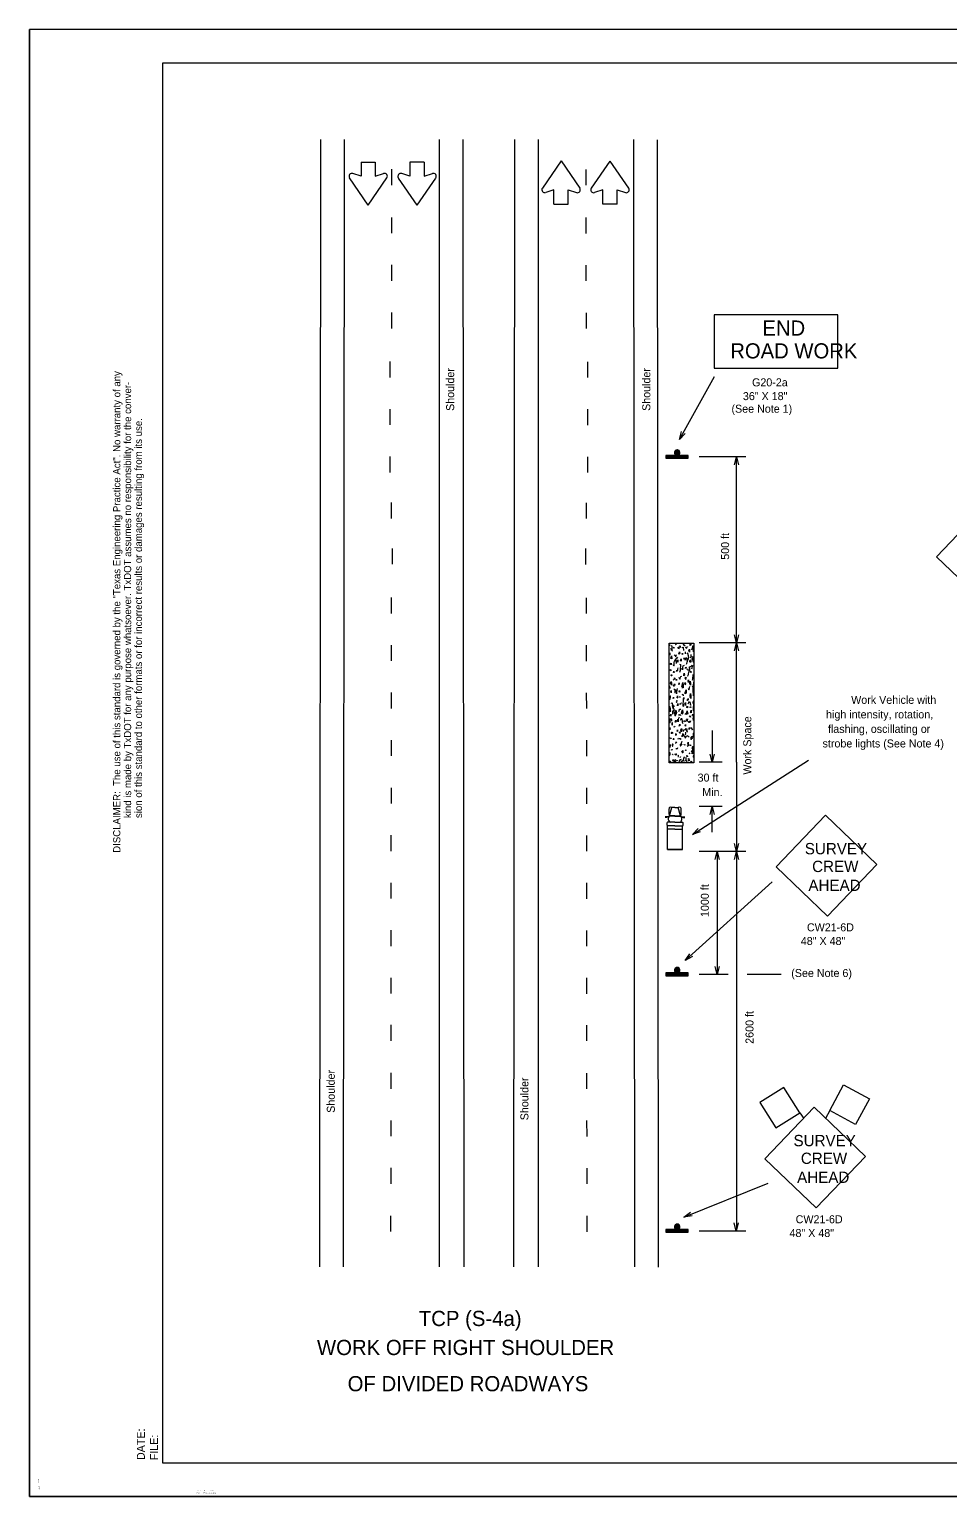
# Model space of a CAD drawing. Extents: x 0 to 29242, y 0 to 23092.
# Drawn here: x 0.17 to 13.98, y 0.18 to 22.18 of the extents above; entities that cross this region are included whole.
import ezdxf

# ---------------------------------------------------------------- set-up
doc = ezdxf.new("R2010")
doc.units = 0
for name, color, linetype in [('D_BATCH_PLOT', 7, 'Continuous'), ('D_SHEET_NUM_CODE', 7, 'Continuous'), ('D_SHEET_TXT_SUB_CODE', 7, 'Continuous'), ('Level 1', 7, 'Continuous')]:
    doc.layers.add(name, color=color, linetype=linetype)

msp = doc.modelspace()

# ---------------------------------------------------------------- linework, layer by layer
at = {"layer": 'D_BATCH_PLOT'}
msp.add_lwpolyline([(0.166, 0.178), (34.166, 0.178), (34.166, 22.178), (0.166, 22.178)], close=True, dxfattribs=at)
at = {"layer": 'Level 1'}
for p, q in [((0.166, 0.178), (0.166, 22.178)), ((34.166, 22.178), (0.166, 22.178)), ((4.519, 3.625), (4.533, 20.526)), ((4.875, 3.625), (4.889, 20.526)), ((6.315, 3.625), (6.315, 20.526)), ((6.685, 3.623), (6.671, 20.525)), ((7.43, 3.623), (7.443, 20.524)), ((7.799, 3.623), (7.799, 20.524)), ((9.24, 3.623), (9.226, 20.524)), ((9.596, 3.62), (9.582, 20.523)), ((5.138, 20.189), (5.352, 20.189)), ((5.138, 20.189), (5.138, 19.976)), ((5.352, 20.189), (5.352, 19.976)), ((6.085, 20.188), (5.871, 20.188)), ((5.871, 20.188), (5.871, 19.975)), ((6.085, 20.188), (6.085, 19.975)), ((8.137, 20.205), (7.857, 19.797)), ((8.137, 20.205), (8.416, 19.797)), ((8.869, 20.204), (8.59, 19.796)), ((8.869, 20.204), (9.149, 19.796)), ((5.245, 19.542), (4.965, 19.95)), ((5.138, 19.976), (5.014, 20.016)), ((5.245, 19.542), (5.525, 19.95)), ((5.352, 19.976), (5.476, 20.016)), ((5.978, 19.541), (5.698, 19.949)), ((5.871, 19.975), (5.747, 20.015)), ((5.978, 19.541), (6.258, 19.949)), ((6.085, 19.975), (6.209, 20.015)), ((8.03, 19.771), (7.906, 19.731)), ((8.03, 19.559), (8.03, 19.771)), ((8.243, 19.559), (8.243, 19.771)), ((8.243, 19.771), (8.367, 19.731)), ((8.762, 19.77), (8.638, 19.73)), ((8.762, 19.557), (8.762, 19.77)), ((8.976, 19.77), (9.1, 19.73)), ((8.976, 19.557), (8.976, 19.77)), ((8.03, 19.559), (8.243, 19.559)), ((8.976, 19.557), (8.762, 19.557)), ((9.911, 16.027), (10.438, 16.973)), ((9.866, 15.79), (9.708, 15.79)), ((9.708, 15.79), (9.708, 15.748)), ((9.708, 15.748), (10.042, 15.748)), ((10.042, 15.79), (9.888, 15.79)), ((10.042, 15.748), (10.042, 15.79)), ((10.905, 15.768), (10.207, 15.768)), ((10.734, 15.648), (10.764, 15.768)), ((10.764, 15.768), (10.794, 15.648)), ((10.764, 12.979), (10.764, 15.768)), ((10.764, 12.979), (10.734, 13.099)), ((10.794, 13.099), (10.764, 12.979)), ((10.905, 12.979), (10.207, 12.979)), ((10.734, 12.859), (10.764, 12.979)), ((10.764, 12.979), (10.794, 12.859)), ((10.764, 11.188), (10.764, 12.979)), ((10.403, 11.665), (10.403, 11.188)), ((10.403, 11.188), (10.373, 11.308)), ((10.433, 11.308), (10.403, 11.188)), ((10.104, 10.107), (11.846, 11.218)), ((10.549, 11.188), (10.207, 11.188)), ((10.764, 11.188), (10.764, 4.161)), ((9.75, 10.371), (9.695, 10.371)), ((9.75, 10.367), (9.695, 10.367)), ((9.723, 10.363), (9.695, 10.363)), ((9.762, 10.388), (9.796, 10.513)), ((9.844, 10.388), (9.762, 10.388)), ((9.844, 10.381), (9.762, 10.381)), ((9.844, 10.513), (9.796, 10.513)), ((9.844, 10.513), (9.893, 10.513)), ((9.844, 10.388), (9.927, 10.388)), ((9.844, 10.381), (9.927, 10.381)), ((9.927, 10.388), (9.893, 10.513)), ((9.939, 10.371), (9.994, 10.371)), ((9.939, 10.367), (9.994, 10.367)), ((9.966, 10.363), (9.994, 10.363)), ((10.549, 10.528), (10.207, 10.528)), ((10.373, 10.408), (10.403, 10.528)), ((10.403, 10.142), (10.403, 10.528)), ((10.403, 10.528), (10.433, 10.408)), ((9.844, 10.289), (9.73, 10.289)), ((9.73, 9.879), (9.73, 10.235)), ((9.844, 10.235), (9.73, 10.235)), ((9.844, 10.185), (9.73, 10.185)), ((9.844, 10.289), (9.959, 10.289)), ((9.844, 10.235), (9.959, 10.235)), ((9.844, 10.185), (9.959, 10.185)), ((9.959, 9.879), (9.959, 10.235)), ((10.764, 9.851), (10.734, 9.971)), ((10.794, 9.971), (10.764, 9.851)), ((9.959, 9.879), (9.73, 9.879)), ((9.73, 9.879), (9.959, 9.879)), ((10.905, 9.851), (10.207, 9.851)), ((10.447, 9.731), (10.477, 9.851)), ((10.477, 9.851), (10.507, 9.731)), ((10.477, 9.851), (10.477, 8.009)), ((10.734, 9.731), (10.764, 9.851)), ((10.764, 9.851), (10.794, 9.731)), ((9.996, 8.217), (11.303, 9.394)), ((9.866, 8.031), (9.708, 8.031)), ((9.708, 8.031), (9.708, 7.989)), ((9.708, 7.989), (10.042, 7.989)), ((10.042, 8.031), (9.888, 8.031)), ((10.042, 7.989), (10.042, 8.031)), ((10.641, 8.009), (10.207, 8.009)), ((10.477, 8.009), (10.447, 8.129)), ((10.507, 8.129), (10.477, 8.009)), ((11.435, 8.009), (10.928, 8.009)), ((12.167, 5.968), (12.101, 5.846)), ((11.716, 5.935), (11.774, 5.849)), ((9.978, 4.369), (11.241, 4.88)), ((9.866, 4.184), (9.708, 4.184)), ((9.708, 4.184), (9.708, 4.142)), ((10.042, 4.184), (9.888, 4.184)), ((10.042, 4.142), (10.042, 4.184)), ((10.763, 4.161), (10.733, 4.281)), ((10.793, 4.281), (10.763, 4.161)), ((9.708, 4.142), (10.042, 4.142)), ((10.905, 4.161), (10.207, 4.161)), ((34.166, 0.178), (0.166, 0.178))]:
    msp.add_line(p, q, dxfattribs=at)
for points in [[(2.166, 21.678), (33.666, 21.678), (33.666, 0.678), (2.166, 0.678)], [(10.431, 17.899), (10.431, 17.096), (12.284, 17.096), (12.284, 17.899)], [(14.537, 13.531), (15.277, 14.305), (14.505, 15.043), (13.765, 14.269)], [(9.757, 11.182), (9.757, 12.973), (10.126, 12.973), (10.126, 11.182)], [(12.131, 8.883), (12.871, 9.658), (12.099, 10.395), (11.359, 9.621)], [(11.358, 5.708), (11.716, 5.935), (11.475, 6.315), (11.116, 6.088)], [(12.552, 5.76), (12.163, 5.969), (12.371, 6.355), (12.76, 6.145)], [(11.962, 4.506), (12.702, 5.28), (11.93, 6.018), (11.19, 5.244)]]:
    msp.add_lwpolyline(points, close=True, dxfattribs=at)
for points in [[(5.599, 19.844), (5.599, 20.081)], [(8.515, 19.842), (8.515, 20.079)], [(5.6, 19.12), (5.6, 19.358)], [(8.515, 19.118), (8.514, 19.355)], [(5.599, 18.408), (5.599, 18.645)], [(8.515, 18.405), (8.515, 18.643)], [(5.598, 17.695), (5.599, 17.933)], [(8.516, 17.693), (8.516, 17.93)], [(5.575, 16.96), (5.575, 17.198)], [(8.539, 16.958), (8.539, 17.195)], [(5.575, 16.248), (5.575, 16.485)], [(8.54, 16.245), (8.54, 16.483)], [(9.995, 16.117), (9.911, 16.027), (9.943, 16.147)], [(9.907, 15.802), (9.837, 15.842)], [(9.911, 15.808), (9.839, 15.849)], [(9.915, 15.814), (9.843, 15.856)], [(9.917, 15.821), (9.849, 15.861)], [(9.918, 15.83), (9.855, 15.866)], [(9.917, 15.839), (9.863, 15.87)], [(9.914, 15.849), (9.875, 15.872)], [(5.574, 15.535), (5.574, 15.773)], [(8.54, 15.533), (8.54, 15.77)], [(9.774, 15.748), (9.708, 15.787)], [(9.759, 15.748), (9.708, 15.778)], [(9.744, 15.748), (9.708, 15.769)], [(9.73, 15.748), (9.708, 15.761)], [(9.715, 15.748), (9.708, 15.752)], [(9.789, 15.748), (9.717, 15.79)], [(9.804, 15.748), (9.732, 15.79)], [(9.819, 15.748), (9.747, 15.79)], [(9.834, 15.748), (9.762, 15.79)], [(9.849, 15.748), (9.777, 15.79)], [(9.864, 15.748), (9.792, 15.79)], [(9.879, 15.748), (9.807, 15.79)], [(9.894, 15.748), (9.822, 15.79)], [(9.901, 15.796), (9.835, 15.834)], [(9.893, 15.792), (9.835, 15.826)], [(9.909, 15.748), (9.837, 15.79)], [(9.954, 15.748), (9.838, 15.816)], [(9.939, 15.748), (9.846, 15.802)], [(9.924, 15.748), (9.852, 15.79)], [(9.969, 15.748), (9.897, 15.79)], [(9.984, 15.748), (9.912, 15.79)], [(9.999, 15.748), (9.927, 15.79)], [(10.014, 15.748), (9.942, 15.79)], [(10.029, 15.748), (9.956, 15.79)], [(10.042, 15.75), (9.972, 15.79)], [(10.042, 15.758), (9.986, 15.79)], [(10.042, 15.767), (10.002, 15.79)], [(10.042, 15.775), (10.016, 15.79)], [(10.042, 15.784), (10.031, 15.79)], [(5.596, 14.845), (5.596, 15.083)], [(8.518, 14.843), (8.518, 15.08)], [(5.608, 14.158), (5.609, 14.395)], [(8.506, 14.156), (8.506, 14.393)], [(5.595, 13.42), (5.595, 13.658)], [(8.519, 13.418), (8.519, 13.655)], [(5.594, 12.708), (5.595, 12.945)], [(8.52, 12.705), (8.52, 12.943)], [(9.756, 12.777), (9.758, 12.788), (9.761, 12.802), (9.761, 12.804), (9.763, 12.828), (9.765, 12.822), (9.765, 12.802), (9.77, 12.817), (9.771, 12.828)], [(9.758, 12.944), (9.765, 12.935), (9.767, 12.948), (9.767, 12.955), (9.762, 12.951)], [(9.777, 12.757), (9.788, 12.766), (9.792, 12.784), (9.795, 12.739), (9.783, 12.746), (9.777, 12.751)], [(9.779, 12.884), (9.785, 12.897), (9.786, 12.864)], [(9.808, 12.857), (9.804, 12.873), (9.802, 12.891), (9.802, 12.924), (9.802, 12.931), (9.788, 12.933)], [(9.815, 12.65), (9.822, 12.646), (9.828, 12.637), (9.831, 12.65), (9.831, 12.684), (9.836, 12.706), (9.842, 12.713), (9.878, 12.753), (9.878, 12.751), (9.889, 12.764)], [(9.818, 12.904), (9.829, 12.913), (9.833, 12.899), (9.822, 12.904)], [(9.831, 12.791), (9.84, 12.799), (9.851, 12.777), (9.863, 12.779), (9.869, 12.799)], [(9.854, 12.971), (9.854, 12.955), (9.857, 12.955), (9.859, 12.957), (9.861, 12.964), (9.869, 12.962), (9.871, 12.971)], [(9.882, 12.904), (9.896, 12.917), (9.9, 12.899), (9.903, 12.891), (9.912, 12.919), (9.92, 12.937), (9.922, 12.926), (9.927, 12.911)], [(9.907, 12.819), (9.914, 12.844), (9.916, 12.824), (9.909, 12.806), (9.904, 12.817), (9.903, 12.819)], [(9.954, 12.813), (9.958, 12.824), (9.959, 12.806), (9.952, 12.81), (9.952, 12.813)], [(9.956, 12.899), (9.967, 12.917), (9.972, 12.866)], [(9.967, 12.971), (9.972, 12.951), (9.974, 12.955), (9.981, 12.937), (9.984, 12.944), (9.989, 12.937), (9.998, 12.951)], [(9.996, 12.837), (10.001, 12.817), (10.004, 12.839), (10.001, 12.846)], [(10.008, 12.906), (10.011, 12.919), (10.013, 12.904), (10.015, 12.893), (10.024, 12.913), (10.031, 12.919), (10.035, 12.917)], [(10.019, 12.659), (10.024, 12.67), (10.028, 12.69), (10.037, 12.724), (10.046, 12.739), (10.053, 12.759), (10.047, 12.786), (10.035, 12.819), (10.028, 12.83)], [(10.052, 12.859), (10.062, 12.884), (10.06, 12.839), (10.053, 12.859)], [(10.067, 12.975), (10.068, 12.955), (10.072, 12.942), (10.077, 12.951), (10.083, 12.948), (10.085, 12.948), (10.088, 12.962)], [(10.075, 12.757), (10.085, 12.773), (10.087, 12.791), (10.089, 12.806)], [(10.095, 12.877), (10.105, 12.904), (10.113, 12.926), (10.116, 12.94), (10.115, 12.871), (10.118, 12.844)], [(10.103, 12.759), (10.109, 12.777), (10.109, 12.726), (10.104, 12.719), (10.102, 12.744), (10.104, 12.753)], [(9.77, 12.564), (9.773, 12.579), (9.777, 12.577), (9.785, 12.559)], [(9.779, 12.67), (9.788, 12.677), (9.79, 12.657), (9.779, 12.657), (9.777, 12.67)], [(9.821, 12.533), (9.829, 12.553), (9.83, 12.537), (9.821, 12.537)], [(9.856, 12.704), (9.858, 12.724), (9.862, 12.67)], [(9.865, 12.551), (9.874, 12.57), (9.88, 12.553), (9.885, 12.573), (9.887, 12.584), (9.891, 12.606)], [(9.876, 12.697), (9.885, 12.726), (9.889, 12.697), (9.885, 12.69), (9.878, 12.699)], [(9.91, 12.659), (9.925, 12.653), (9.925, 12.626), (9.921, 12.604), (9.921, 12.564), (9.916, 12.55), (9.911, 12.533)], [(9.925, 12.711), (9.939, 12.739), (9.937, 12.706), (9.929, 12.713)], [(9.937, 12.584), (9.947, 12.597), (9.95, 12.586), (9.965, 12.586), (9.963, 12.597), (9.961, 12.613), (9.968, 12.633), (9.988, 12.644)], [(9.978, 12.733), (9.984, 12.753), (9.99, 12.731), (9.993, 12.724), (9.999, 12.724), (10.005, 12.739), (10.008, 12.757), (10.02, 12.757), (10.023, 12.726), (10.022, 12.713)], [(10.001, 12.597), (10.005, 12.613), (10.013, 12.61), (10.008, 12.597), (10.003, 12.604)], [(10.026, 12.579), (10.032, 12.593), (10.041, 12.566)], [(10.033, 12.486), (10.035, 12.486), (10.046, 12.506), (10.047, 12.513), (10.058, 12.553), (10.066, 12.564), (10.068, 12.586), (10.062, 12.619), (10.075, 12.624), (10.091, 12.633), (10.102, 12.646)], [(10.066, 12.699), (10.071, 12.719), (10.077, 12.726), (10.082, 12.699), (10.071, 12.686), (10.068, 12.693)], [(10.073, 12.697), (10.067, 12.706), (10.07, 12.719), (10.077, 12.717), (10.082, 12.704), (10.071, 12.699)], [(10.075, 12.539), (10.084, 12.553), (10.087, 12.537), (10.077, 12.539)], [(10.096, 12.591), (10.103, 12.604), (10.106, 12.626), (10.116, 12.646)], [(10.127, 12.748), (10.115, 12.735), (10.113, 12.704), (10.119, 12.688), (10.124, 12.715)], [(9.758, 12.337), (9.762, 12.324), (9.765, 12.308), (9.768, 12.317), (9.769, 12.31), (9.767, 12.295), (9.762, 12.308), (9.759, 12.31), (9.758, 12.301)], [(9.777, 12.379), (9.785, 12.399), (9.791, 12.373), (9.79, 12.344), (9.775, 12.373)], [(9.779, 12.37), (9.784, 12.379), (9.786, 12.364), (9.784, 12.37), (9.78, 12.373)], [(9.786, 12.484), (9.792, 12.504), (9.795, 12.486), (9.788, 12.486), (9.786, 12.486)], [(9.819, 12.426), (9.831, 12.433), (9.835, 12.439), (9.836, 12.444), (9.838, 12.453), (9.84, 12.45), (9.842, 12.433)], [(9.82, 12.339), (9.821, 12.35), (9.824, 12.346), (9.829, 12.33), (9.83, 12.326), (9.839, 12.364), (9.845, 12.346)], [(9.86, 12.419), (9.868, 12.437), (9.869, 12.419), (9.865, 12.413), (9.863, 12.424)], [(9.901, 12.357), (9.907, 12.379), (9.909, 12.357), (9.901, 12.359)], [(9.905, 12.45), (9.909, 12.459), (9.912, 12.45), (9.916, 12.433), (9.922, 12.446), (9.927, 12.464), (9.932, 12.477), (9.945, 12.479)], [(9.946, 12.324), (9.95, 12.346), (9.961, 12.386), (9.969, 12.344), (9.966, 12.304), (9.946, 12.306)], [(9.956, 12.33), (9.958, 12.346), (9.959, 12.35), (9.963, 12.339), (9.961, 12.319), (9.949, 12.324), (9.956, 12.337)], [(9.981, 12.513), (9.984, 12.526), (9.988, 12.493), (9.975, 12.484), (9.976, 12.504), (9.984, 12.517)], [(9.99, 12.359), (9.999, 12.384), (10.003, 12.364), (9.994, 12.35)], [(9.994, 12.45), (9.997, 12.446), (10.008, 12.43), (10.011, 12.45), (10.011, 12.466), (10.006, 12.457), (9.999, 12.457), (9.992, 12.459)], [(10.042, 12.411), (10.046, 12.426), (10.047, 12.413), (10.047, 12.386), (10.041, 12.404)], [(10.042, 12.286), (10.046, 12.29), (10.052, 12.277), (10.055, 12.29), (10.062, 12.304), (10.067, 12.324)], [(10.067, 12.37), (10.071, 12.404), (10.077, 12.373), (10.079, 12.346), (10.066, 12.364)], [(10.1, 12.424), (10.104, 12.419), (10.112, 12.439), (10.112, 12.457), (10.115, 12.484), (10.118, 12.504)], [(10.102, 12.319), (10.109, 12.33), (10.112, 12.306), (10.112, 12.277), (10.112, 12.25), (10.114, 12.217), (10.118, 12.186)], [(10.127, 12.368), (10.124, 12.39), (10.12, 12.375), (10.118, 12.355), (10.118, 12.33), (10.119, 12.301), (10.12, 12.264)], [(5.594, 11.995), (5.594, 12.233)], [(8.521, 11.993), (8.52, 12.23)], [(9.765, 12.144), (9.768, 12.137), (9.77, 12.13), (9.774, 12.139), (9.775, 12.166), (9.775, 12.184), (9.782, 12.184), (9.783, 12.186)], [(9.783, 12.244), (9.788, 12.264), (9.788, 12.23), (9.782, 12.25)], [(9.817, 12.144), (9.821, 12.166), (9.824, 12.144), (9.818, 12.15)], [(9.829, 12.284), (9.835, 12.286), (9.842, 12.284), (9.845, 12.273), (9.84, 12.266), (9.84, 12.239), (9.848, 12.232), (9.854, 12.253), (9.866, 12.277)], [(9.86, 12.093), (9.867, 12.084), (9.871, 12.09), (9.875, 12.11), (9.874, 12.117), (9.862, 12.099)], [(9.865, 12.257), (9.866, 12.217), (9.884, 12.297)], [(9.877, 12.153), (9.881, 12.186), (9.884, 12.153), (9.871, 12.15)], [(9.907, 12.244), (9.913, 12.266), (9.916, 12.239), (9.905, 12.244)], [(9.913, 12.164), (9.918, 12.177), (9.921, 12.164), (9.911, 12.166)], [(9.954, 12.204), (9.963, 12.21), (9.967, 12.184)], [(9.966, 12.037), (9.974, 12.026), (9.975, 12.05), (9.97, 12.05), (9.967, 12.032), (9.97, 12.139), (9.976, 12.159), (9.978, 12.137), (9.97, 12.139)], [(9.999, 12.232), (10.01, 12.273), (10.014, 12.224), (9.999, 12.213), (9.999, 12.239)], [(10.026, 12.117), (10.033, 12.126), (10.04, 12.144), (10.04, 12.124), (10.03, 12.117), (10.026, 12.126)], [(10.073, 12.184), (10.076, 12.219), (10.08, 12.186), (10.082, 12.146), (10.073, 12.166), (10.079, 12.192)], [(10.127, 12.113), (10.113, 12.092), (10.111, 12.072), (10.116, 12.077), (10.124, 12.09), (10.123, 12.07), (10.122, 12.05), (10.118, 12.006), (10.116, 11.983), (10.118, 11.97), (10.12, 11.959), (10.122, 11.997), (10.122, 12.012)], [(9.759, 12.032), (9.766, 12.019), (9.77, 11.986), (9.774, 11.957), (9.772, 11.944)], [(9.777, 11.884), (9.782, 11.91), (9.784, 11.886), (9.777, 11.877)], [(9.793, 12.07), (9.797, 12.084), (9.804, 12.072), (9.804, 12.059), (9.806, 12.059), (9.806, 12.046), (9.804, 12.032), (9.813, 12.037), (9.819, 12.044), (9.824, 12.037), (9.838, 12.032)], [(9.803, 11.959), (9.808, 11.939), (9.806, 11.917), (9.806, 11.912), (9.817, 11.932), (9.824, 11.964), (9.837, 11.979)], [(9.811, 12.006), (9.818, 12.024), (9.821, 11.986), (9.811, 12.006)], [(9.839, 11.924), (9.849, 11.953), (9.858, 11.97), (9.867, 11.937), (9.855, 11.904), (9.836, 11.879)], [(9.839, 11.91), (9.846, 11.924), (9.854, 11.95), (9.857, 11.944), (9.86, 11.932), (9.86, 11.926), (9.847, 11.912), (9.844, 11.906), (9.838, 11.899)], [(9.881, 12.037), (9.888, 12.068), (9.891, 12.041), (9.886, 12.044)], [(9.898, 11.959), (9.905, 11.952), (9.911, 11.983), (9.922, 11.983), (9.93, 11.983)], [(9.9, 11.892), (9.91, 11.906), (9.921, 11.904), (9.925, 11.892)], [(9.913, 12.064), (9.927, 12.064), (9.934, 12.064), (9.936, 12.079), (9.941, 12.077)], [(9.952, 11.953), (9.958, 11.973), (9.961, 11.932), (9.945, 11.91), (9.941, 11.924), (9.954, 11.966)], [(9.948, 11.93), (9.952, 11.946), (9.952, 11.95), (9.954, 11.95), (9.955, 11.939), (9.955, 11.937), (9.952, 11.939)], [(9.994, 12.064), (10.002, 12.084), (10.004, 12.039), (9.996, 12.064)], [(10.021, 11.937), (10.026, 11.959), (10.032, 11.932), (10.035, 11.917), (10.008, 11.906), (9.999, 11.91), (10.017, 11.932)], [(10.013, 11.912), (10.017, 11.926), (10.023, 11.932), (10.024, 11.932), (10.028, 11.93)], [(10.024, 12.017), (10.031, 12.03), (10.032, 12.006), (10.023, 12.01), (10.026, 12.03)], [(10.044, 12.064), (10.05, 12.086), (10.053, 12.093), (10.062, 12.099), (10.07, 12.077), (10.073, 12.066), (10.079, 12.052), (10.086, 12.052)], [(10.064, 11.87), (10.073, 11.884), (10.076, 11.866), (10.069, 11.872)], [(10.071, 12.006), (10.075, 12.024), (10.082, 12.01)], [(10.082, 11.946), (10.087, 11.97), (10.088, 11.952), (10.089, 11.932), (10.076, 11.944)], [(10.1, 11.892), (10.109, 11.912), (10.114, 11.886), (10.118, 11.884), (10.118, 11.852), (10.109, 11.846), (10.114, 11.817)], [(9.756, 11.784), (9.762, 11.775), (9.765, 11.815), (9.772, 11.784), (9.77, 11.808), (9.767, 11.843), (9.759, 11.81), (9.758, 11.795)], [(9.763, 11.69), (9.768, 11.712), (9.77, 11.679), (9.763, 11.69)], [(9.779, 11.823), (9.786, 11.843), (9.793, 11.826), (9.793, 11.806)], [(9.801, 11.746), (9.802, 11.757), (9.803, 11.75), (9.806, 11.746), (9.809, 11.784), (9.798, 11.777), (9.797, 11.772), (9.797, 11.757), (9.797, 11.752)], [(9.833, 11.717), (9.836, 11.73), (9.849, 11.719)], [(9.846, 11.79), (9.855, 11.819), (9.859, 11.803), (9.859, 11.79), (9.851, 11.79)], [(9.876, 11.657), (9.88, 11.677), (9.883, 11.65), (9.874, 11.659)], [(9.88, 11.801), (9.887, 11.837), (9.892, 11.815), (9.893, 11.797), (9.899, 11.83), (9.9, 11.848), (9.91, 11.868)], [(9.909, 11.732), (9.916, 11.759), (9.92, 11.739), (9.911, 11.744)], [(9.925, 11.819), (9.936, 11.839), (9.941, 11.852), (9.946, 11.83), (9.95, 11.806), (9.954, 11.79), (9.96, 11.77)], [(9.934, 11.666), (9.939, 11.692), (9.947, 11.69), (9.949, 11.67), (9.939, 11.646), (9.937, 11.657), (9.934, 11.666)], [(9.94, 11.666), (9.943, 11.677), (9.943, 11.67), (9.943, 11.663), (9.938, 11.666)], [(9.972, 11.65), (9.979, 11.677), (10.001, 11.679), (10.013, 11.697), (10.022, 11.679), (10.028, 11.677)], [(9.975, 11.799), (9.981, 11.817), (9.99, 11.81), (9.995, 11.797)], [(9.998, 11.737), (10.002, 11.757), (10, 11.728), (9.998, 11.735), (9.998, 11.737)], [(10.021, 11.823), (10.03, 11.839), (10.029, 11.817), (10.026, 11.803), (10.017, 11.819), (10.019, 11.83)], [(10.017, 11.659), (10.021, 11.67), (10.026, 11.639), (10.026, 11.643), (10.019, 11.657)], [(10.037, 11.797), (10.041, 11.799), (10.048, 11.79), (10.051, 11.786), (10.055, 11.799), (10.057, 11.806), (10.064, 11.799), (10.068, 11.792), (10.075, 11.797), (10.078, 11.81), (10.079, 11.806), (10.082, 11.799)], [(10.056, 11.688), (10.063, 11.71), (10.059, 11.681), (10.053, 11.688)], [(10.084, 11.697), (10.089, 11.71), (10.093, 11.704), (10.096, 11.69), (10.102, 11.677), (10.111, 11.686)], [(5.593, 11.283), (5.593, 11.52)], [(8.521, 11.28), (8.521, 11.518)], [(9.762, 11.437), (9.77, 11.457), (9.773, 11.443), (9.765, 11.41), (9.764, 11.423)], [(9.773, 11.55), (9.779, 11.559), (9.786, 11.539), (9.774, 11.552)], [(9.785, 11.643), (9.79, 11.63), (9.793, 11.617), (9.797, 11.637), (9.801, 11.646), (9.809, 11.632), (9.819, 11.63)], [(9.82, 11.439), (9.812, 11.459), (9.806, 11.459), (9.801, 11.45), (9.8, 11.439), (9.809, 11.43), (9.812, 11.432)], [(9.824, 11.55), (9.829, 11.532), (9.817, 11.532), (9.828, 11.552)], [(9.855, 11.472), (9.862, 11.497), (9.867, 11.483), (9.855, 11.479)], [(9.857, 11.59), (9.857, 11.621), (9.862, 11.608), (9.864, 11.595), (9.857, 11.595)], [(9.892, 11.537), (9.898, 11.55), (9.909, 11.546), (9.923, 11.543), (9.934, 11.532)], [(9.913, 11.63), (9.919, 11.646), (9.923, 11.623), (9.913, 11.626)], [(9.918, 11.457), (9.921, 11.452), (9.925, 11.437), (9.931, 11.437), (9.938, 11.466), (9.95, 11.503)], [(9.932, 11.457), (9.943, 11.452), (9.952, 11.459)], [(9.945, 11.577), (9.952, 11.59), (9.954, 11.586), (9.961, 11.603), (9.96, 11.619), (9.967, 11.61), (9.97, 11.59), (9.966, 11.577), (9.955, 11.579)], [(9.977, 11.45), (9.984, 11.457), (9.994, 11.45), (9.996, 11.443), (9.999, 11.457)], [(9.981, 11.586), (9.99, 11.57), (9.999, 11.552), (10.013, 11.572), (10.022, 11.59), (10.041, 11.579), (10.059, 11.572)], [(9.995, 11.612), (10.001, 11.599), (10.006, 11.63), (10.004, 11.632), (9.995, 11.63)], [(10.035, 11.457), (10.041, 11.49), (10.048, 11.439), (10.029, 11.426)], [(10.073, 11.443), (10.075, 11.452), (10.078, 11.437), (10.07, 11.446)], [(10.082, 11.543), (10.087, 11.526), (10.093, 11.543), (10.095, 11.559), (10.1, 11.539), (10.103, 11.539), (10.105, 11.57), (10.093, 11.572), (10.084, 11.559), (10.082, 11.546)], [(10.086, 11.543), (10.094, 11.559), (10.102, 11.563)], [(10.126, 11.614), (10.122, 11.623), (10.115, 11.61), (10.115, 11.581), (10.115, 11.575), (10.119, 11.581), (10.122, 11.568), (10.124, 11.557)], [(9.762, 11.312), (9.762, 11.292), (9.772, 11.306), (9.772, 11.337), (9.764, 11.326)], [(9.79, 11.372), (9.799, 11.386), (9.801, 11.377), (9.79, 11.37)], [(9.801, 11.306), (9.808, 11.312), (9.812, 11.306), (9.815, 11.306)], [(9.813, 11.206), (9.818, 11.23), (9.827, 11.203), (9.817, 11.206)], [(9.834, 11.188), (9.837, 11.197), (9.839, 11.221), (9.843, 11.23), (9.85, 11.217), (9.848, 11.21), (9.848, 11.203), (9.854, 11.201), (9.852, 11.19)], [(9.848, 11.306), (9.854, 11.319), (9.86, 11.303), (9.856, 11.29), (9.851, 11.306), (9.851, 11.312)], [(9.857, 11.397), (9.862, 11.397), (9.871, 11.392), (9.882, 11.397), (9.889, 11.41)], [(9.886, 11.277), (9.895, 11.277), (9.898, 11.283), (9.898, 11.292), (9.892, 11.297), (9.889, 11.292)], [(9.907, 11.183), (9.913, 11.208), (9.917, 11.214), (9.916, 11.217), (9.927, 11.23), (9.942, 11.237)], [(9.919, 11.259), (9.925, 11.272), (9.934, 11.266)], [(9.931, 11.203), (9.948, 11.203), (9.954, 11.217), (9.966, 11.206), (9.972, 11.217), (9.979, 11.252), (9.99, 11.272)], [(9.945, 11.339), (9.952, 11.357), (9.96, 11.366), (9.963, 11.357), (9.963, 11.332), (9.952, 11.332)], [(9.952, 11.343), (9.957, 11.357), (9.96, 11.35), (9.954, 11.346)], [(9.999, 11.366), (10.008, 11.377), (10.01, 11.363), (10.001, 11.37)], [(10.026, 11.188), (10.023, 11.197), (10.018, 11.203), (10.012, 11.221), (10.01, 11.243), (10.01, 11.261)], [(10.019, 11.286), (10.026, 11.292), (10.031, 11.272), (10.02, 11.286)], [(10.044, 11.23), (10.052, 11.246), (10.056, 11.21), (10.037, 11.21)], [(10.066, 11.31), (10.062, 11.323), (10.066, 11.33)], [(10.094, 11.339), (10.104, 11.366), (10.107, 11.332), (10.107, 11.317), (10.094, 11.326)], [(10.095, 11.403), (10.106, 11.39), (10.109, 11.372), (10.116, 11.406), (10.114, 11.419), (10.105, 11.419), (10.103, 11.417), (10.097, 11.41)], [(10.104, 11.339), (10.1, 11.346), (10.1, 11.339)], [(10.127, 11.29), (10.115, 11.286), (10.114, 11.27), (10.121, 11.266), (10.121, 11.277)], [(9.761, 11.203), (9.77, 11.203), (9.775, 11.199), (9.777, 11.197)], [(9.867, 11.21), (9.875, 11.219), (9.882, 11.21)], [(9.988, 11.21), (9.992, 11.212), (9.996, 11.206)], [(10.079, 11.197), (10.085, 11.203), (10.093, 11.192), (10.103, 11.206)], [(5.593, 10.57), (5.593, 10.808)], [(8.522, 10.568), (8.521, 10.805)], [(10.221, 10.147), (10.104, 10.107), (10.189, 10.197)], [(5.592, 9.858), (5.592, 10.095)], [(8.522, 9.855), (8.522, 10.093)], [(5.592, 9.145), (5.592, 9.383)], [(8.523, 9.143), (8.523, 9.38)], [(5.591, 8.433), (5.591, 8.67)], [(8.523, 8.43), (8.523, 8.668)], [(10.105, 8.275), (9.996, 8.217), (10.065, 8.319)], [(5.59, 7.72), (5.591, 7.958)], [(8.524, 7.718), (8.524, 7.955)], [(9.774, 7.989), (9.708, 8.028)], [(9.759, 7.989), (9.708, 8.019)], [(9.744, 7.989), (9.708, 8.01)], [(9.73, 7.989), (9.708, 8.002)], [(9.715, 7.989), (9.708, 7.993)], [(9.789, 7.989), (9.717, 8.031)], [(9.804, 7.989), (9.732, 8.031)], [(9.819, 7.989), (9.747, 8.031)], [(9.834, 7.989), (9.762, 8.031)], [(9.849, 7.989), (9.777, 8.031)], [(9.864, 7.989), (9.792, 8.031)], [(9.879, 7.989), (9.807, 8.031)], [(9.894, 7.989), (9.822, 8.031)], [(9.901, 8.037), (9.835, 8.075)], [(9.893, 8.033), (9.835, 8.067)], [(9.907, 8.043), (9.837, 8.083)], [(9.909, 7.989), (9.837, 8.031)], [(9.954, 7.989), (9.838, 8.057)], [(9.911, 8.049), (9.839, 8.09)], [(9.915, 8.055), (9.843, 8.097)], [(9.939, 7.989), (9.846, 8.043)], [(9.917, 8.062), (9.849, 8.102)], [(9.924, 7.989), (9.852, 8.031)], [(9.918, 8.071), (9.855, 8.107)], [(9.917, 8.08), (9.863, 8.111)], [(9.914, 8.09), (9.875, 8.113)], [(9.969, 7.989), (9.897, 8.031)], [(9.984, 7.989), (9.912, 8.031)], [(9.999, 7.989), (9.927, 8.031)], [(10.014, 7.989), (9.942, 8.031)], [(10.029, 7.989), (9.956, 8.031)], [(10.042, 7.991), (9.972, 8.031)], [(10.042, 7.999), (9.986, 8.031)], [(10.042, 8.008), (10.002, 8.031)], [(10.042, 8.016), (10.016, 8.031)], [(10.042, 8.025), (10.031, 8.031)], [(5.59, 7.013), (5.591, 7.25)], [(8.524, 7.01), (8.524, 7.248)], [(5.589, 6.295), (5.589, 6.533)], [(8.525, 6.293), (8.525, 6.53)], [(5.589, 5.583), (5.589, 5.82)], [(8.526, 5.58), (8.525, 5.818)], [(5.588, 4.87), (5.588, 5.108)], [(8.526, 4.868), (8.526, 5.105)], [(10.1, 4.387), (9.978, 4.369), (10.078, 4.442)], [(5.587, 4.152), (5.587, 4.39)], [(8.527, 4.15), (8.527, 4.387)], [(9.774, 4.142), (9.708, 4.18)], [(9.789, 4.142), (9.717, 4.184)], [(9.804, 4.142), (9.732, 4.184)], [(9.819, 4.142), (9.747, 4.184)], [(9.834, 4.142), (9.762, 4.184)], [(9.849, 4.142), (9.777, 4.184)], [(9.864, 4.142), (9.792, 4.184)], [(9.879, 4.142), (9.807, 4.184)], [(9.894, 4.142), (9.822, 4.184)], [(9.901, 4.19), (9.835, 4.228)], [(9.893, 4.186), (9.835, 4.219)], [(9.907, 4.195), (9.837, 4.235)], [(9.909, 4.142), (9.837, 4.184)], [(9.954, 4.142), (9.838, 4.209)], [(9.911, 4.201), (9.839, 4.243)], [(9.915, 4.208), (9.843, 4.249)], [(9.939, 4.142), (9.846, 4.196)], [(9.917, 4.215), (9.849, 4.255)], [(9.924, 4.142), (9.852, 4.184)], [(9.918, 4.223), (9.855, 4.259)], [(9.917, 4.232), (9.863, 4.263)], [(9.914, 4.243), (9.875, 4.265)], [(9.969, 4.142), (9.897, 4.184)], [(9.984, 4.142), (9.912, 4.184)], [(9.999, 4.142), (9.927, 4.184)], [(10.014, 4.142), (9.942, 4.184)], [(10.029, 4.142), (9.956, 4.184)], [(10.042, 4.143), (9.972, 4.184)], [(10.042, 4.152), (9.986, 4.184)], [(10.042, 4.16), (10.002, 4.184)], [(10.042, 4.169), (10.016, 4.184)], [(10.042, 4.177), (10.031, 4.184)], [(9.759, 4.142), (9.708, 4.172)], [(9.744, 4.142), (9.708, 4.163)], [(9.73, 4.142), (9.708, 4.154)], [(9.715, 4.142), (9.708, 4.146)]]:
    msp.add_lwpolyline(points, dxfattribs=at)
for centre, radius, start, end in [((5.001, 19.975), 0.0433, 72.1824, 214.4455), ((5.489, 19.975), 0.0433, 325.5546, 107.8176), ((5.733, 19.974), 0.0433, 72.1824, 214.4454), ((6.222, 19.974), 0.0433, 325.5545, 107.8176), ((7.892, 19.773), 0.0433, 145.5545, 287.8176), ((8.381, 19.772), 0.0433, 252.1824, 34.4454), ((8.625, 19.771), 0.0433, 145.5546, 287.8176), ((9.114, 19.771), 0.0433, 252.1824, 34.4455), ((9.877, 15.83), 0.0417, 285.2226, 255.4949), ((9.779, 10.482), 0.0345, 61.8801, 118.1199), ((9.909, 10.482), 0.0345, 61.8801, 118.1199), ((9.877, 8.071), 0.0417, 285.2226, 255.4949), ((9.877, 4.224), 0.0417, 285.2226, 255.4949)]:
    msp.add_arc(centre, radius, start, end, dxfattribs=at)
for centre, major_axis, ratio, start_param, end_param in [((9.767, 10.335), (-0.0057, 0.0456), 0.503092, 0, 3.141593), ((9.762, 10.45), (0.0007, 0.0622), 0.2034, 0, 3.141593), ((9.922, 10.335), (0.0057, 0.0456), 0.503092, 3.141593, 6.283185), ((9.926, 10.45), (-0.0007, 0.0622), 0.2034, 3.141593, 6.283185), ((9.73, 10.262), (0, 0.0272), 0.269913, 0, 3.141593), ((9.959, 10.262), (0, 0.0272), 0.269913, 3.141593, 6.283185)]:
    msp.add_ellipse(centre, major_axis=major_axis, ratio=ratio, start_param=start_param, end_param=end_param, dxfattribs=at)

# ---------------------------------------------------------------- texts
at = {"layer": 'D_SHEET_NUM_CODE'}
msp.add_text('$TCP(S-4)-08A$', height=0.015, dxfattribs=at).set_placement((2.812, 0.223))
at = {"layer": 'D_SHEET_TXT_SUB_CODE'}
for s, p in [('$TIME$', (0.309, 0.393)), ('$DATE$', (0.31, 0.282)), ('$FILE$', (0.327, 0.282))]:
    msp.add_text(s, height=0.01, rotation=90, dxfattribs=at).set_placement(p)
for s, p in [('$DST$', (2.671, 0.226)), ('$C$', (2.681, 0.267)), ('$S$', (2.717, 0.267)), ('$CTY$', (2.771, 0.226)), ('$J$', (2.778, 0.267)), ('$HWY$', (2.874, 0.267))]:
    msp.add_text(s, height=0.01, dxfattribs=at).set_placement(p)
at = {"layer": 'Level 1'}
for s, height, rotation, p in [('END', 0.2269, 0, (11.155, 17.586)), ('ROAD WORK', 0.2269, 0, (10.673, 17.244)), ('DISCLAIMER:  The use of this standard is governed by the "Texas Engineering Practice Act". No warranty of any ', 0.108, 90, (1.53, 9.831)), ('Shoulder', 0.12, 90, (6.534, 16.457)), ('Shoulder', 0.12, 90, (9.474, 16.457)), ('             kind is made by TxDOT for any purpose whatsoever. TxDOT assumes no responsibility for the conver-', 0.108, 90, (1.692, 9.831)), ('             sion of this standard to other formats or for incorrect results or damages resulting from its use.', 0.108, 90, (1.854, 9.831)), ('500 ft', 0.12, 90, (10.655, 14.225)), ('Work Space', 0.12, 90, (10.988, 11.004)), ('1000 ft', 0.12, 90, (10.351, 8.869)), ('2600 ft', 0.12, 90, (11.021, 6.968)), ('Shoulder', 0.12, 90, (4.745, 5.933)), ('Shoulder', 0.12, 90, (7.647, 5.821)), ('DATE:', 0.12, 90, (1.898, 0.727)), ('FILE:', 0.12, 90, (2.095, 0.724))]:
    msp.add_text(s, height=height, rotation=rotation, dxfattribs=at).set_placement(p)
for s, height, p in [('G20-2a', 0.12, (10.999, 16.825)), ('36" X 18"', 0.12, (10.862, 16.619)), ('(See Note 1)', 0.12, (10.691, 16.43)), ('Work Vehicle with', 0.12, (12.485, 12.065)), ('high intensity, rotation,', 0.12, (12.109, 11.847)), ('flashing, oscillating or', 0.12, (12.137, 11.629)), ('strobe lights (See Note 4)', 0.12, (12.056, 11.411)), ('30 ft', 0.12, (10.183, 10.899)), ('Min.', 0.12, (10.253, 10.681)), ('SURVEY', 0.1698, (11.79, 9.809)), ('CREW', 0.1698, (11.9, 9.543)), ('AHEAD', 0.1698, (11.844, 9.259)), ('CW21-6D', 0.12, (11.822, 8.654)), ('48" X 48"', 0.12, (11.73, 8.449)), ('(See Note 6)', 0.12, (11.587, 7.969)), ('SURVEY', 0.1698, (11.621, 5.432)), ('CREW', 0.1698, (11.731, 5.166)), ('AHEAD', 0.1698, (11.675, 4.882)), ('48" X 48"', 0.12, (11.561, 4.071)), ('CW21-6D', 0.12, (11.653, 4.277)), ('TCP (S-4a)', 0.228, (6.003, 2.736)), ('WORK OFF RIGHT SHOULDER', 0.228, (4.477, 2.301)), ('OF DIVIDED ROADWAYS', 0.228, (4.937, 1.758))]:
    msp.add_text(s, height=height, dxfattribs=at).set_placement(p)

doc.saveas('drawing.dxf')
